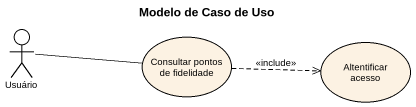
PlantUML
@startuml
title Modelo de Caso de Uso
actor Usuário
usecase "Consultar pontos de fidelidade" as Consultar_pontos_de
usecase "Altentificar acesso" as Altentificar_acesso
Usuário -right- Consultar_pontos_de
Consultar_pontos_de .right.> Altentificar_acesso : <<include>>
@enduml
